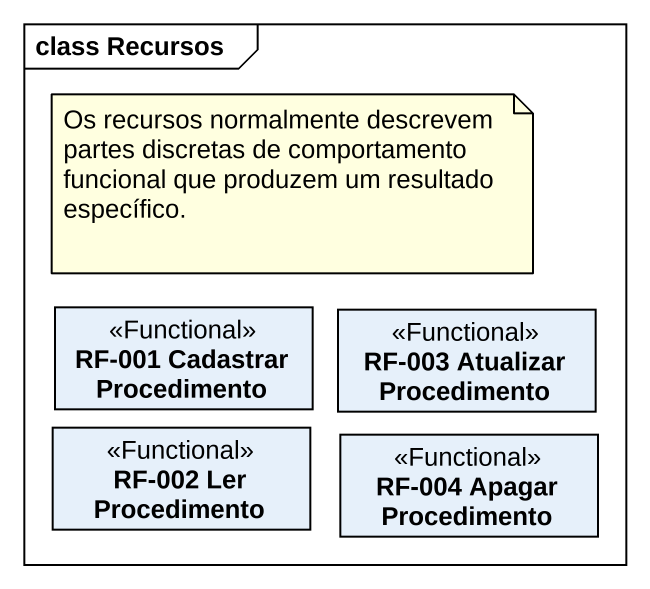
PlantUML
@startuml
mainframe class Recursos
hide circle
hide empty members
class "RF-001 Cadastrar Procedimento" as RF_001_Cadastrar <<Functional>>
class "RF-003 Atualizar Procedimento" as RF_003_Atualizar <<Functional>>
class "RF-002 Ler Procedimento" as RF_002_Ler_Procedimento <<Functional>>
class "RF-004 Apagar Procedimento" as RF_004_Apagar_Procedimento <<Functional>>
note as N1
  Os recursos normalmente descrevem partes discretas de comportamento funcional que produzem um resultado específico.
end note
@enduml
